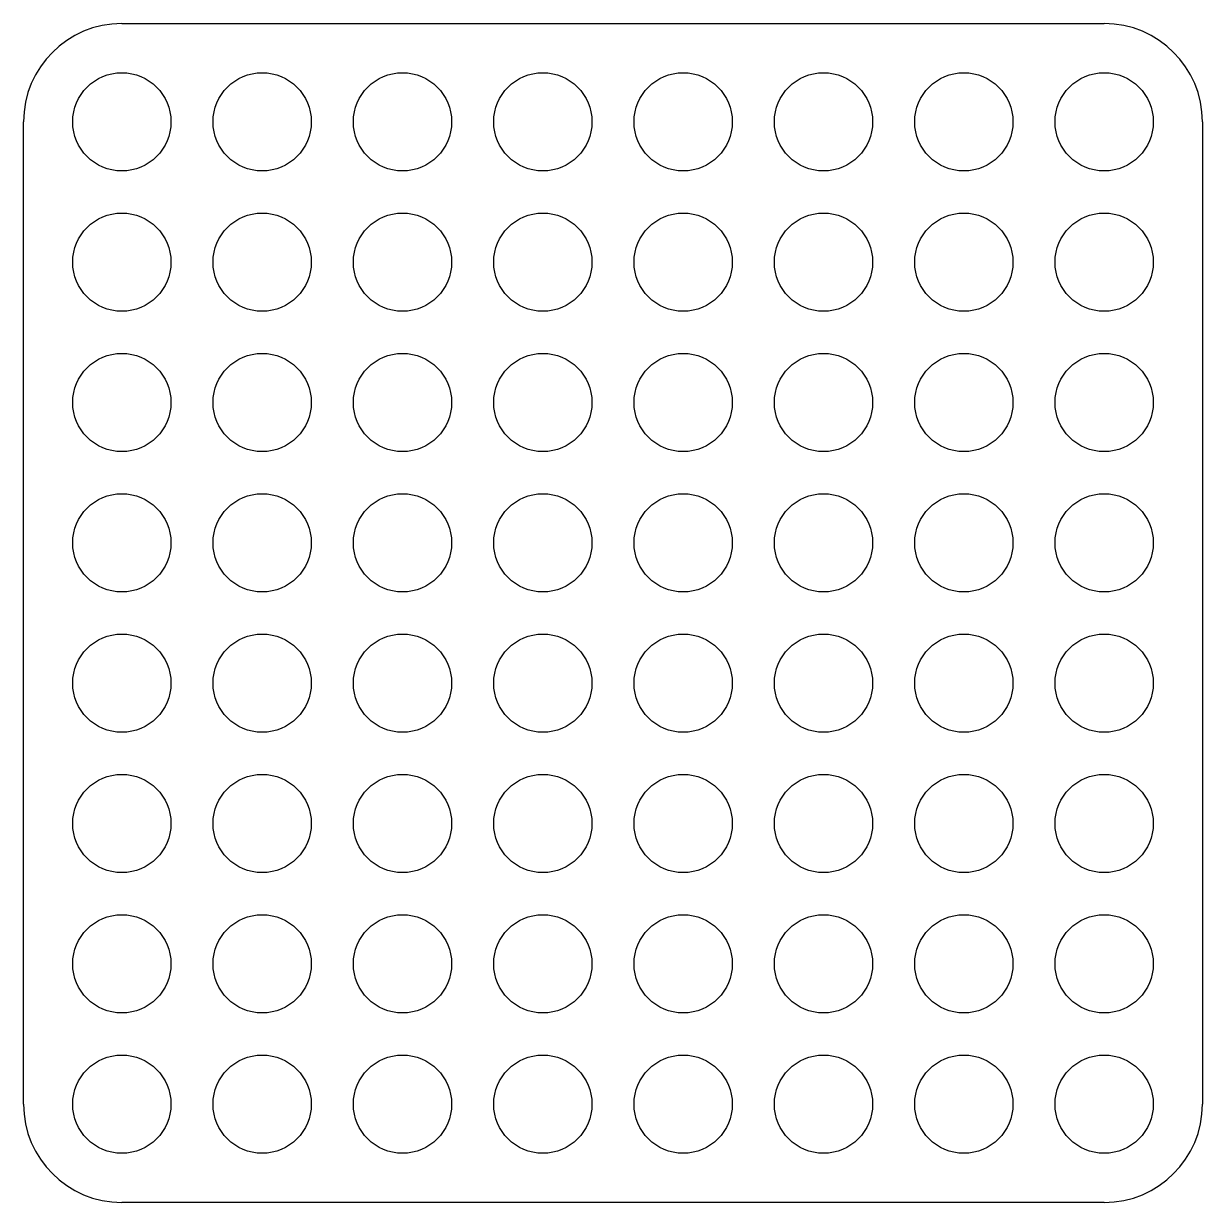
# Model space of a CAD drawing. Extents: x 0 to 31.8, y -31.8 to 0.
import ezdxf

# ---------------------------------------------------------------- set-up
doc = ezdxf.new("R2010")
doc.units = 0
doc.layers.add('Shape2DView', color=7, linetype='CONTINUOUS')

msp = doc.modelspace()

# ---------------------------------------------------------------- linework, layer by layer
at = {"layer": 'Shape2DView'}
for p, q in [((2.65, 0), (29.15, 0)), ((0, -29.15), (0, -2.65)), ((31.8, -2.65), (31.8, -29.15)), ((29.15, -31.8), (2.65, -31.8))]:
    msp.add_line(p, q, dxfattribs=at)
for centre in [(2.65, -2.65), (6.43571, -2.65), (10.2214, -2.65), (14.0071, -2.65), (17.7929, -2.65), (21.5786, -2.65), (25.3643, -2.65), (29.15, -2.65), (2.65, -6.43571), (6.43571, -6.43571), (10.2214, -6.43571), (14.0071, -6.43571), (17.7929, -6.43571), (21.5786, -6.43571), (25.3643, -6.43571), (29.15, -6.43571), (2.65, -10.2214), (6.43571, -10.2214), (10.2214, -10.2214), (14.0071, -10.2214), (17.7929, -10.2214), (21.5786, -10.2214), (25.3643, -10.2214), (29.15, -10.2214), (2.65, -14.0071), (6.43571, -14.0071), (10.2214, -14.0071), (14.0071, -14.0071), (17.7929, -14.0071), (21.5786, -14.0071), (25.3643, -14.0071), (29.15, -14.0071), (2.65, -17.7929), (6.43571, -17.7929), (10.2214, -17.7929), (14.0071, -17.7929), (17.7929, -17.7929), (21.5786, -17.7929), (25.3643, -17.7929), (29.15, -17.7929), (2.65, -21.5786), (6.43571, -21.5786), (10.2214, -21.5786), (14.0071, -21.5786), (17.7929, -21.5786), (21.5786, -21.5786), (25.3643, -21.5786), (29.15, -21.5786), (2.65, -25.3643), (6.43571, -25.3643), (10.2214, -25.3643), (14.0071, -25.3643), (17.7929, -25.3643), (21.5786, -25.3643), (25.3643, -25.3643), (29.15, -25.3643), (2.65, -29.15), (6.43571, -29.15), (10.2214, -29.15), (14.0071, -29.15), (17.7929, -29.15), (21.5786, -29.15), (25.3643, -29.15), (29.15, -29.15)]:
    msp.add_circle(centre, 1.325, dxfattribs=at)
for centre, start, end in [((2.65, -2.65), 90, 180), ((29.15, -2.65), 0, 90), ((2.65, -29.15), 180, -90), ((29.15, -29.15), -90, 0)]:
    msp.add_arc(centre, 2.65, start, end, dxfattribs=at)

doc.saveas('drawing.dxf')
